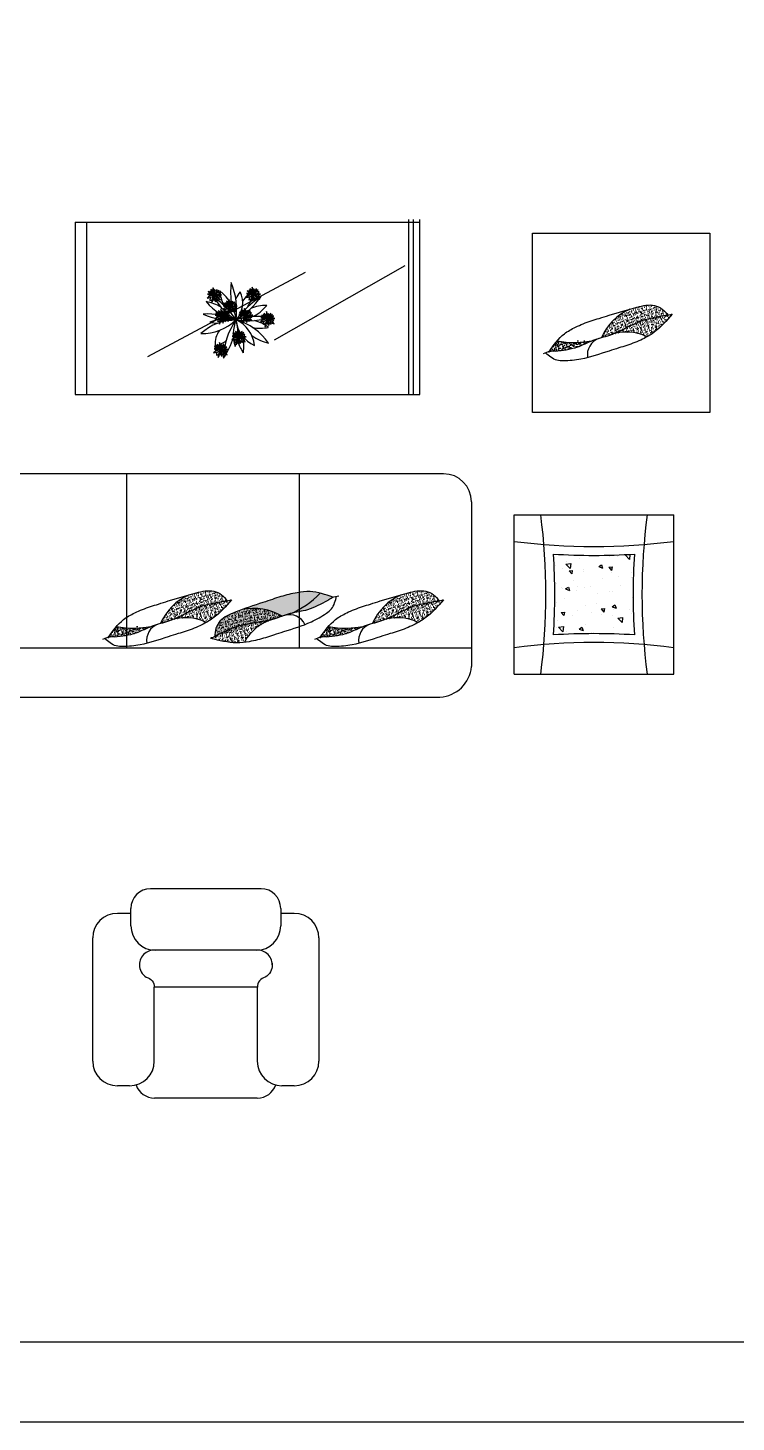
# Model space of a CAD drawing. Header units: inches. Extents: x 10.2 to 52.7, y 13.8 to 38.6.
# Drawn here: x 23.49 to 26.37, y 13.81 to 19.47 of the extents above; entities that cross this region are included whole.
import ezdxf

# ---------------------------------------------------------------- set-up
doc = ezdxf.new("R2010")
doc.units = ezdxf.units.IN
doc.header["$MEASUREMENT"] = 0
for name, color, linetype in [('02', 2, 'Continuous'), ('1', 1, 'Continuous'), ('4', 4, 'Continuous'), ('8', 8, 'Continuous'), ('kadrbm', 4, 'Continuous')]:
    doc.layers.add(name, color=color, linetype=linetype)
pattern_1 = [(69.56158, (18.572162, 17.585161), (0.020197662, 0.00524664), [0.00217374, -0.023911156]), (14.5616, (18.572162, 17.585161), (-0.011088734, 0.019196164), [0.001738993, -0.019128925]), (120.01258, (18.573846, 17.585599), (0.00910903, 0.024442735), [0.001847395, -0.020321345]), (65.7458, (18.570222, 17.590623), (0.03075297, 0.00583623), [0.00326061, -0.03586673]), (116.1972, (18.572784, 17.59111), (0.016073, 0.03567359), [0.00277109, -0.03048202]), (10.7456, (18.57022, 17.590623), (0.01607305, 0.03567356), [0.00260849, -0.02869339]), (40.56158, (18.573438, 17.590228), (0.020208895, -0.005203207), [0.00217374, -0.023911156]), (345.5616, (18.573438, 17.590228), (-0.00039194, 0.02216527), [0.001738993, -0.019128925]), (91.01298, (18.575122, 17.589795), (0.019816894, 0.01696209), [0.001847395, -0.020321345]), (57.06158, (18.5721624, 17.585161), (-0.002898364, 0.0092094555), [0, -0.018897059, 0, -0.019418757, 0, -0.019201383]), (27.06158, (18.572162, 17.585161), (0.003357093, 0.013324398), [0, -0.01107159, 0, -0.01846231, 0, -0.007318263]), (347.06158, (18.566072, 17.582997), (0.014797724, 0.004564324), [0, -0.007245805, 0, -0.022606911, 0, -0.029997632]), (337.06158, (18.563341, 17.582027), (0.01495559, 0.008393212), [0, -0.009419546, 0, -0.015013308, 0, -0.021302666])]
pattern_2 = [(69.56158, (16.782785, 16.424696), (0.020197662, 0.00524664), [0.00217374, -0.023911156]), (14.5616, (16.782785, 16.424696), (-0.011088734, 0.019196164), [0.001738993, -0.019128925]), (120.01258, (16.784468, 16.425133), (0.00910903, 0.024442735), [0.001847395, -0.020321345]), (65.7458, (16.780844, 16.430158), (0.03075297, 0.00583623), [0.00326061, -0.03586673]), (116.1972, (16.783407, 16.430644), (0.016073, 0.03567359), [0.00277109, -0.03048202]), (10.7456, (16.780844, 16.430158), (0.01607305, 0.03567356), [0.00260849, -0.02869339]), (40.56158, (16.78406, 16.429763), (0.020208895, -0.005203207), [0.00217374, -0.023911156]), (345.5616, (16.78406, 16.429763), (-0.00039194, 0.02216527), [0.001738993, -0.019128925]), (91.01298, (16.785745, 16.42933), (0.019816894, 0.01696209), [0.001847395, -0.020321345]), (57.06158, (16.782785, 16.424696), (-0.002898364, 0.0092094555), [0, -0.018897059, 0, -0.019418757, 0, -0.019201383]), (27.06158, (16.782785, 16.424696), (0.003357093, 0.013324398), [0, -0.01107159, 0, -0.01846231, 0, -0.007318263]), (347.06158, (16.776695, 16.422532), (0.014797724, 0.004564324), [0, -0.007245805, 0, -0.022606911, 0, -0.029997632]), (337.06158, (16.773964, 16.421562), (0.01495559, 0.008393212), [0, -0.009419546, 0, -0.015013308, 0, -0.021302666])]
pattern_3 = [(69.56158, (17.643402, 16.424696), (0.020197662, 0.00524664), [0.00217374, -0.023911156]), (14.5616, (17.643402, 16.424696), (-0.011088734, 0.019196164), [0.001738993, -0.019128925]), (120.01258, (17.645085, 16.425133), (0.00910903, 0.024442735), [0.001847395, -0.020321345]), (65.7458, (17.64146, 16.430158), (0.03075297, 0.00583623), [0.00326061, -0.03586673]), (116.1972, (17.644024, 16.430644), (0.016073, 0.03567359), [0.00277109, -0.03048202]), (10.7456, (17.64146, 16.430158), (0.01607305, 0.03567356), [0.00260849, -0.02869339]), (40.56158, (17.644677, 16.429763), (0.020208895, -0.005203207), [0.00217374, -0.023911156]), (345.5616, (17.644677, 16.429763), (-0.00039194, 0.02216527), [0.001738993, -0.019128925]), (91.01298, (17.646362, 16.42933), (0.019816894, 0.01696209), [0.001847395, -0.020321345]), (57.06158, (17.643402, 16.424696), (-0.002898364, 0.0092094555), [0, -0.018897059, 0, -0.019418757, 0, -0.019201383]), (27.06158, (17.643402, 16.424696), (0.003357093, 0.013324398), [0, -0.01107159, 0, -0.01846231, 0, -0.007318263]), (347.06158, (17.637312, 16.422532), (0.014797724, 0.004564324), [0, -0.007245805, 0, -0.022606911, 0, -0.029997632]), (337.06158, (17.634581, 16.421562), (0.01495559, 0.008393212), [0, -0.009419546, 0, -0.015013308, 0, -0.021302666])]
pattern_4 = [(145.93576, (30.790356, 20.779146), (-0.019490315, -0.00745657), [0.00217374, -0.023911156]), (200.93576, (30.790356, 20.779146), (-0.002118736, 0.022067254), [0.001738993, -0.019128925]), (95.48476, (30.788731, 20.778525), (-0.021609096, 0.01461057), [0.001847395, -0.020321345]), (149.75156, (30.788764, 20.78472), (-0.02842619, -0.01310566), [0.00326061, -0.03586673]), (99.30016, (30.786395, 20.783628), (-0.03380012, 0.01971035), [0.00277109, -0.03048202]), (204.75176, (30.788764, 20.78472), (-0.03380015, 0.01971029), [0.00260849, -0.02869339]), (174.93576, (30.786375, 20.782531), (-0.013431597, -0.015970754), [0.00217374, -0.023911156]), (229.93576, (30.786375, 20.78253), (-0.012551506, 0.01827327), [0.001738993, -0.019128925]), (124.48436, (30.785256, 20.7812), (-0.02598307, 0.002302576), [0.001847395, -0.020321345]), (158.43576, (30.7903556, 20.779146), (-0.002987929, 0.009180788), [0, -0.018897059, 0, -0.019418757, 0, -0.019201383]), (188.43576, (30.790356, 20.779146), (-0.010470167, 0.00889861), [0, -0.01107159, 0, -0.01846231, 0, -0.007318263]), (228.43576, (30.7965704, 20.780921), (-0.0146978, -0.004876514), [0, -0.007245805, 0, -0.022606911, 0, -0.029997632]), (238.43576, (30.799357, 20.781717), (-0.017049627, -0.001850922), [0, -0.009419546, 0, -0.015013308, 0, -0.021302666])]

# ---------------------------------------------------------------- blocks, each defined once
blk = doc.blocks.new('kadrbm')
at = {"layer": 'kadrbm', "color": 4}
blk.add_lwpolyline([(0, 0), (0, 24.7972), (21, 24.7972), (21, 0), (0, 0)], close=True, dxfattribs=at)
blk.add_lwpolyline([(20.6631, 0.3257), (20.6631, 24.4603), (0.3369, 24.4603), (0.3369, 0.3257), (20.6631, 0.3257)], dxfattribs=at)

msp = doc.modelspace()

# ---------------------------------------------------------------- hatches: boundary and pattern name
at = {"layer": '8'}
h = msp.add_hatch(dxfattribs=at)
h.set_pattern_fill('AR-CONC', color=256, scale=0.0001, style=0)
h.set_pattern_definition(pattern_1)
edge = h.paths.add_edge_path()
edge.add_arc((25.923, 18.0432), 0.1913, 64.0738, 109.0568)
edge.add_spline(control_points=[(25.8605, 18.2241), (25.9048, 18.2404), (25.9702, 18.2832), (26.0457, 18.2965), (26.0743, 18.3015)], knot_values=[208.710684, 208.710684, 208.710684, 208.710684, 333.063214, 408.837667, 408.837667, 408.837667, 408.837667], degree=3, periodic=0)
edge.add_spline(control_points=[(26.0743, 18.3015), (26.0842, 18.3022), (26.0961, 18.3029), (26.1072, 18.3071), (26.109, 18.3077)], knot_values=[0, 0, 0, 0, 25.970445, 30.987336, 30.987336, 30.987336, 30.987336], degree=3, periodic=0)
edge.add_spline(control_points=[(26.109, 18.3077), (26.0856, 18.2805), (26.0551, 18.2451), (26.0159, 18.2205), (26.0067, 18.2153)], knot_values=[0, 0, 0, 0, 93.455161, 121.38512, 121.38512, 121.38512, 121.38512], degree=3, periodic=0)
edge = h.paths.add_edge_path()
edge.add_spline(control_points=[(25.9366, 18.3276), (25.9465, 18.3303), (25.9795, 18.3391), (26.0256, 18.3504), (26.0697, 18.3298), (26.0845, 18.3121), (26.0919, 18.3032)], knot_values=[334.403188, 334.403188, 334.403188, 334.403188, 361.109177, 423.171493, 453.11983, 483.345283, 483.345283, 483.345283, 483.345283], degree=3, periodic=0)
edge.add_spline(control_points=[(26.0919, 18.3032), (26.0861, 18.3023), (26.0802, 18.3019), (26.0743, 18.3015)], knot_values=[0, 0, 0, 0, 15.421984, 15.421984, 15.421984, 15.421984], degree=3, periodic=0)
edge.add_spline(control_points=[(26.0743, 18.3015), (26.0457, 18.2965), (25.9702, 18.2832), (25.9048, 18.2404), (25.8605, 18.2241)], knot_values=[208.710684, 208.710684, 208.710684, 208.710684, 284.485137, 408.837667, 408.837667, 408.837667, 408.837667], degree=3, periodic=0)
edge.add_arc((25.923, 18.0432), 0.1913, 109.0568, 110.5264)
edge.add_spline(control_points=[(25.8559, 18.2224), (25.8556, 18.2223), (25.8441, 18.2183), (25.8324, 18.2151), (25.8211, 18.2118)], knot_values=[172.493217, 172.493217, 172.493217, 172.493217, 173.426578, 204.404018, 204.404018, 204.404018, 204.404018], degree=3, periodic=0)
edge.add_arc((26.0275, 18.1213), 0.2254, 113.7885, 156.3295, ccw=False)
h = msp.add_hatch(dxfattribs=at)
h.set_pattern_fill('AR-CONC', color=256, scale=0.0001, style=0)
h.set_pattern_definition(pattern_1)
edge = h.paths.add_edge_path()
edge.add_spline(control_points=[(25.6331, 18.1569), (25.6633, 18.1602), (25.7157, 18.1659), (25.762, 18.191), (25.7824, 18.1992)], knot_values=[0, 0, 0, 0, 79.120542, 136.840945, 136.840945, 136.840945, 136.840945], degree=3, periodic=0)
edge.add_ellipse((25.7101, 18.567), major_axis=(-0.2651, -0.2651), ratio=1, start_angle=394.3974, end_angle=416.1213, ccw=False)
edge.add_spline(control_points=[(25.6411, 18.1985), (25.6295, 18.1847), (25.619, 18.1697), (25.6085, 18.1546)], knot_values=[0, 0, 0, 0, 47.418523, 47.418523, 47.418523, 47.418523], degree=3, periodic=0)
edge.add_spline(control_points=[(25.6085, 18.1546), (25.6094, 18.1548), (25.6174, 18.1566), (25.6257, 18.1567), (25.6331, 18.1569)], knot_values=[0, 0, 0, 0, 2.605477, 21.71431, 21.71431, 21.71431, 21.71431], degree=3, periodic=0)
h = msp.add_hatch(dxfattribs=at)
h.set_pattern_fill('AR-CONC', color=256, scale=0.0001, style=0)
h.set_pattern_definition(pattern_2)
edge = h.paths.add_edge_path()
edge.add_arc((24.1336, 16.8828), 0.1913, 64.0738, 109.0568)
edge.add_spline(control_points=[(24.0712, 17.0636), (24.1155, 17.08), (24.1809, 17.1227), (24.2563, 17.136), (24.2849, 17.1411)], knot_values=[208.710684, 208.710684, 208.710684, 208.710684, 333.063214, 408.837667, 408.837667, 408.837667, 408.837667], degree=3, periodic=0)
edge.add_spline(control_points=[(24.2849, 17.1411), (24.2949, 17.1417), (24.3068, 17.1425), (24.3178, 17.1466), (24.3196, 17.1473)], knot_values=[0, 0, 0, 0, 25.970445, 30.987336, 30.987336, 30.987336, 30.987336], degree=3, periodic=0)
edge.add_spline(control_points=[(24.3196, 17.1473), (24.2962, 17.12), (24.2658, 17.0846), (24.2266, 17.0601), (24.2173, 17.0548)], knot_values=[0, 0, 0, 0, 93.455161, 121.38512, 121.38512, 121.38512, 121.38512], degree=3, periodic=0)
edge = h.paths.add_edge_path()
edge.add_spline(control_points=[(24.1472, 17.1671), (24.1571, 17.1698), (24.1901, 17.1787), (24.2363, 17.1899), (24.2804, 17.1693), (24.2951, 17.1516), (24.3025, 17.1427)], knot_values=[334.403188, 334.403188, 334.403188, 334.403188, 361.109177, 423.171493, 453.11983, 483.345283, 483.345283, 483.345283, 483.345283], degree=3, periodic=0)
edge.add_spline(control_points=[(24.3025, 17.1427), (24.2967, 17.1418), (24.2908, 17.1414), (24.2849, 17.1411)], knot_values=[0, 0, 0, 0, 15.421984, 15.421984, 15.421984, 15.421984], degree=3, periodic=0)
edge.add_spline(control_points=[(24.2849, 17.1411), (24.2563, 17.136), (24.1809, 17.1227), (24.1155, 17.08), (24.0712, 17.0636)], knot_values=[208.710684, 208.710684, 208.710684, 208.710684, 284.485137, 408.837667, 408.837667, 408.837667, 408.837667], degree=3, periodic=0)
edge.add_arc((24.1336, 16.8828), 0.1913, 109.0568, 110.5264)
edge.add_spline(control_points=[(24.0665, 17.0619), (24.0662, 17.0618), (24.0548, 17.0578), (24.043, 17.0546), (24.0317, 17.0514)], knot_values=[172.493217, 172.493217, 172.493217, 172.493217, 173.426578, 204.404018, 204.404018, 204.404018, 204.404018], degree=3, periodic=0)
edge.add_arc((24.2382, 16.9608), 0.2254, 113.7885, 156.3295, ccw=False)
h = msp.add_hatch(dxfattribs=at)
h.set_pattern_fill('AR-CONC', color=256, scale=0.000114107, angle=164.0642, style=0)
h.set_pattern_definition(pattern_4)
edge = h.paths.add_edge_path()
edge.add_spline(control_points=[(24.7098, 17.1446), (24.7158, 17.1487), (24.7227, 17.1534), (24.7303, 17.1566), (24.7312, 17.157)], knot_values=[0, 0, 0, 0, 21.804547, 24.777582, 24.777582, 24.777582, 24.777582], degree=3, periodic=0)
edge.add_spline(control_points=[(24.7312, 17.157), (24.7005, 17.1679), (24.653, 17.1849), (24.5801, 17.1758), (24.5297, 17.1637), (24.4842, 17.1478), (24.422, 17.1283), (24.3507, 17.1033), (24.2778, 17.0742), (24.2539, 17.0318), (24.2522, 17.0088), (24.2513, 16.9973)], knot_values=[0, 0, 0, 0, 95.857337, 148.350464, 217.115682, 251.498288, 293.032631, 412.051435, 482.868982, 517.04218, 551.531587, 551.531587, 551.531587, 551.531587], degree=3, periodic=0)
edge.add_arc((24.4089, 17.4338), 0.3749, 294.376, 314.4253, ccw=False)
edge.add_spline(control_points=[(24.5637, 17.0923), (24.585, 17.0975), (24.6373, 17.104), (24.6832, 17.1297), (24.7098, 17.1446)], knot_values=[0, 0, 0, 0, 65.863114, 156.145319, 156.145319, 156.145319, 156.145319], degree=3, periodic=0)
h = msp.add_hatch(dxfattribs=at)
h.set_pattern_fill('AR-CONC', color=256, scale=0.0001, style=0)
h.set_pattern_definition(pattern_3)
edge = h.paths.add_edge_path()
edge.add_arc((24.9942, 16.8828), 0.1913, 64.0738, 109.0568)
edge.add_spline(control_points=[(24.9318, 17.0636), (24.9761, 17.08), (25.0415, 17.1227), (25.1169, 17.136), (25.1455, 17.1411)], knot_values=[208.710684, 208.710684, 208.710684, 208.710684, 333.063214, 408.837667, 408.837667, 408.837667, 408.837667], degree=3, periodic=0)
edge.add_spline(control_points=[(25.1455, 17.1411), (25.1555, 17.1417), (25.1674, 17.1425), (25.1784, 17.1466), (25.1802, 17.1473)], knot_values=[0, 0, 0, 0, 25.970445, 30.987336, 30.987336, 30.987336, 30.987336], degree=3, periodic=0)
edge.add_spline(control_points=[(25.1802, 17.1473), (25.1568, 17.12), (25.1264, 17.0846), (25.0872, 17.0601), (25.0779, 17.0548)], knot_values=[0, 0, 0, 0, 93.455161, 121.38512, 121.38512, 121.38512, 121.38512], degree=3, periodic=0)
edge = h.paths.add_edge_path()
edge.add_spline(control_points=[(25.0079, 17.1671), (25.0177, 17.1698), (25.0507, 17.1787), (25.0969, 17.1899), (25.141, 17.1693), (25.1557, 17.1516), (25.1632, 17.1427)], knot_values=[334.403188, 334.403188, 334.403188, 334.403188, 361.109177, 423.171493, 453.11983, 483.345283, 483.345283, 483.345283, 483.345283], degree=3, periodic=0)
edge.add_spline(control_points=[(25.1632, 17.1427), (25.1574, 17.1418), (25.1514, 17.1414), (25.1455, 17.1411)], knot_values=[0, 0, 0, 0, 15.421984, 15.421984, 15.421984, 15.421984], degree=3, periodic=0)
edge.add_spline(control_points=[(25.1455, 17.1411), (25.1169, 17.136), (25.0415, 17.1227), (24.9761, 17.08), (24.9318, 17.0636)], knot_values=[208.710684, 208.710684, 208.710684, 208.710684, 284.485137, 408.837667, 408.837667, 408.837667, 408.837667], degree=3, periodic=0)
edge.add_arc((24.9942, 16.8828), 0.1913, 109.0568, 110.5264)
edge.add_spline(control_points=[(24.9272, 17.0619), (24.9268, 17.0618), (24.9154, 17.0578), (24.9037, 17.0546), (24.8923, 17.0514)], knot_values=[172.493217, 172.493217, 172.493217, 172.493217, 173.426578, 204.404018, 204.404018, 204.404018, 204.404018], degree=3, periodic=0)
edge.add_arc((25.0988, 16.9608), 0.2254, 113.7885, 156.3295, ccw=False)
h = msp.add_hatch(dxfattribs=at)
h.set_pattern_fill('AR-CONC', color=256, scale=0.000114107, angle=164.0642, style=0)
h.set_pattern_definition(pattern_4)
edge = h.paths.add_edge_path()
edge.add_spline(control_points=[(24.2666, 17.0062), (24.2928, 17.0187), (24.3619, 17.0517), (24.44, 17.0548), (24.4856, 17.0672)], knot_values=[238.153839, 238.153839, 238.153839, 238.153839, 324.617918, 466.51306, 466.51306, 466.51306, 466.51306], degree=3, periodic=0)
edge.add_arc((24.5397, 16.8837), 0.1913, 106.4405, 151.4235)
edge.add_spline(control_points=[(24.3717, 16.9752), (24.3611, 16.9741), (24.3149, 16.9713), (24.2696, 16.9825), (24.2347, 16.9911)], knot_values=[0, 0, 0, 0, 31.870084, 138.509116, 138.509116, 138.509116, 138.509116], degree=3, periodic=0)
edge.add_spline(control_points=[(24.2347, 16.9911), (24.2366, 16.9915), (24.248, 16.9946), (24.2581, 17.0009), (24.2666, 17.0062)], knot_values=[0, 0, 0, 0, 5.724633, 35.35877, 35.35877, 35.35877, 35.35877], degree=3, periodic=0)
edge = h.paths.add_edge_path()
edge.add_spline(control_points=[(24.4856, 17.0672), (24.44, 17.0548), (24.3619, 17.0517), (24.2928, 17.0187), (24.2666, 17.0062)], knot_values=[238.153839, 238.153839, 238.153839, 238.153839, 380.048982, 466.51306, 466.51306, 466.51306, 466.51306], degree=3, periodic=0)
edge.add_spline(control_points=[(24.2666, 17.0062), (24.2616, 17.003), (24.2565, 16.9999), (24.2513, 16.9973)], knot_values=[0, 0, 0, 0, 17.597589, 17.597589, 17.597589, 17.597589], degree=3, periodic=0)
edge.add_spline(control_points=[(24.2513, 16.9973), (24.2522, 17.0088), (24.2539, 17.0318), (24.2778, 17.0742), (24.3219, 17.0918), (24.354, 17.1038), (24.3635, 17.1073)], knot_values=[381.577989, 381.577989, 381.577989, 381.577989, 416.067395, 450.240593, 521.058141, 551.531587, 551.531587, 551.531587, 551.531587], degree=3, periodic=0)
edge.add_arc((24.4093, 16.8866), 0.2254, 59.1678, 101.7088, ccw=False)
edge.add_spline(control_points=[(24.5248, 17.0801), (24.5137, 17.0762), (24.5023, 17.072), (24.4907, 17.0686), (24.4903, 17.0685)], knot_values=[196.827115, 196.827115, 196.827115, 196.827115, 232.174593, 233.239625, 233.239625, 233.239625, 233.239625], degree=3, periodic=0)
edge.add_arc((24.5397, 16.8837), 0.1913, 104.971, 106.4405)
h = msp.add_hatch(dxfattribs=at)
h.set_pattern_fill('AR-CONC', color=256, scale=0.0001, style=0)
h.set_pattern_definition(pattern_2)
edge = h.paths.add_edge_path()
edge.add_spline(control_points=[(23.8437, 16.9964), (23.874, 16.9997), (23.9263, 17.0054), (23.9726, 17.0305), (23.993, 17.0387)], knot_values=[0, 0, 0, 0, 79.120542, 136.840945, 136.840945, 136.840945, 136.840945], degree=3, periodic=0)
edge.add_ellipse((23.9207, 17.4065), major_axis=(0.2651, -0.2651), ratio=1, start_angle=304.3974, end_angle=326.1213, ccw=False)
edge.add_spline(control_points=[(23.8518, 17.0381), (23.8401, 17.0243), (23.8296, 17.0092), (23.8191, 16.9941)], knot_values=[0, 0, 0, 0, 47.418523, 47.418523, 47.418523, 47.418523], degree=3, periodic=0)
edge.add_spline(control_points=[(23.8191, 16.9941), (23.82, 16.9943), (23.828, 16.9961), (23.8364, 16.9963), (23.8437, 16.9964)], knot_values=[0, 0, 0, 0, 2.605477, 21.71431, 21.71431, 21.71431, 21.71431], degree=3, periodic=0)
h = msp.add_hatch(dxfattribs=at)
h.set_pattern_fill('AR-CONC', color=256, scale=0.0001, style=0)
h.set_pattern_definition(pattern_3)
edge = h.paths.add_edge_path()
edge.add_spline(control_points=[(24.6797, 16.9941), (24.6902, 17.0092), (24.7007, 17.0243), (24.7124, 17.0381)], knot_values=[0, 0, 0, 0, 47.418523, 47.418523, 47.418523, 47.418523], degree=3, periodic=0)
edge.add_arc((24.7813, 17.4065), 0.3749, 259.3974, 281.1213)
edge.add_spline(control_points=[(24.8537, 17.0387), (24.8333, 17.0305), (24.7869, 17.0054), (24.7346, 16.9997), (24.7043, 16.9964)], knot_values=[0, 0, 0, 0, 57.720403, 136.840945, 136.840945, 136.840945, 136.840945], degree=3, periodic=0)
edge.add_spline(control_points=[(24.7043, 16.9964), (24.697, 16.9963), (24.6886, 16.9961), (24.6807, 16.9943), (24.6797, 16.9941)], knot_values=[0, 0, 0, 0, 19.108833, 21.71431, 21.71431, 21.71431, 21.71431], degree=3, periodic=0)

# ---------------------------------------------------------------- linework, layer by layer
at = {"layer": '02'}
for p, q in [((25.0389, 17.9805), (25.0389, 18.6919)), ((25.0564, 18.6919), (25.0564, 17.9805)), ((25.0846, 17.9805), (25.0846, 18.6919)), ((23.6846, 18.6805), (25.0846, 18.6805)), ((23.6846, 18.6805), (23.6846, 17.9805)), ((23.7302, 18.6805), (23.7302, 17.9805)), ((23.9798, 18.135), (24.6191, 18.4782)), ((24.4933, 18.2029), (25.0238, 18.5054)), ((23.6846, 17.9805), (25.0846, 17.9805)), ((25.1796, 17.6587), (22.4937, 17.6587)), ((23.8937, 17.6587), (23.8937, 16.9516)), ((24.5937, 17.6587), (24.5937, 16.9516)), ((25.2937, 17.5446), (25.2937, 16.8754)), ((25.4669, 17.4922), (26.1149, 17.4922)), ((25.4669, 16.8442), (25.4669, 17.4922)), ((26.1149, 16.8442), (26.1149, 17.4922)), ((22.6078, 16.9516), (25.2937, 16.9516)), ((25.4669, 16.8442), (26.1149, 16.8442)), ((22.6078, 16.7516), (25.1655, 16.7516)), ((24.4392, 15.9731), (23.9909, 15.9731)), ((23.9109, 15.8731), (23.8559, 15.8731)), ((23.9109, 15.8231), (23.9109, 15.8931)), ((24.5192, 15.8931), (24.5192, 15.8231)), ((24.5742, 15.8731), (24.5192, 15.8731)), ((23.7559, 15.2731), (23.7559, 15.7731)), ((24.6742, 15.7731), (24.6742, 15.2731)), ((24.4192, 15.7231), (23.9952, 15.7231)), ((23.9459, 15.6702), (23.9459, 15.6602)), ((24.4842, 15.6702), (24.4842, 15.6602)), ((24.4244, 15.5728), (24.0058, 15.5731)), ((24.0059, 15.2731), (24.0059, 15.5731)), ((24.4242, 15.5728), (24.4242, 15.2731)), ((23.9059, 15.1731), (23.8559, 15.1731)), ((24.4242, 15.1231), (24.0074, 15.1231)), ((24.5742, 15.1731), (24.5242, 15.1731))]:
    msp.add_line(p, q, dxfattribs=at)
msp.add_lwpolyline([(25.5418, 18.6367), (26.2618, 18.6367), (26.2618, 17.9082), (25.5418, 17.9082)], close=True, dxfattribs=at)
for points in [[(23.9459, 15.6638, 0.27707), (23.9735, 15.6141, -0.358487), (24.0057, 15.5728)], [(24.4842, 15.6638, -0.27707), (24.4566, 15.6141, 0.358487), (24.4244, 15.5728)]]:
    msp.add_lwpolyline(points, format="xyb", dxfattribs=at)
for centre, radius, start, end in [((26.0275, 18.1213), 0.2254, 113.7885, 156.3417), ((25.7101, 18.567), 0.3749, 259.3974, 282.3112), ((25.8334, 18.1426), 0.0693, 109.2747, 190.1131), ((25.923, 18.0432), 0.1913, 64.0738, 110.5264), ((25.1796, 17.5446), 0.1141, 0, 90), ((23.0875, 17.1682), 2.5084, 352.5786, 7.4214), ((28.4943, 17.1682), 2.5084, 172.5786, 187.4214), ((25.7909, 19.8716), 2.5084, 262.5786, 277.4214), ((23.0875, 17.1682), 2.5444, 356.2977, 3.7023), ((25.7909, 19.8716), 2.5444, 266.2977, 273.7023), ((28.4943, 17.1682), 2.5444, 176.2977, 183.7023), ((24.2382, 16.9608), 0.2254, 113.7885, 156.3417), ((24.4089, 17.4338), 0.3749, 293.1861, 316.0999), ((25.0988, 16.9608), 0.2254, 113.7885, 156.3417), ((24.4093, 16.8866), 0.2254, 59.1557, 101.7089), ((24.044, 16.9822), 0.0693, 109.2747, 190.1131), ((24.1336, 16.8828), 0.1913, 64.0738, 110.5264), ((24.5397, 16.8837), 0.1913, 104.971, 151.4235), ((24.5549, 17.0167), 0.0693, 25.3842, 106.2226), ((24.9047, 16.9822), 0.0693, 109.2747, 190.1131), ((24.9942, 16.8828), 0.1913, 64.0738, 110.5264), ((23.9207, 17.4065), 0.3749, 259.3974, 282.3112), ((24.7813, 17.4065), 0.3749, 259.3974, 282.3112), ((25.7909, 14.4649), 2.5444, 86.2977, 93.7023), ((25.7909, 14.4649), 2.5084, 82.5786, 97.4214), ((25.1579, 16.8878), 0.1364, 273.2099, 354.8074), ((23.9909, 15.8931), 0.08, 90, 180), ((24.4392, 15.8931), 0.08, 0, 90), ((23.8559, 15.7731), 0.1, 90, 180), ((24.5742, 15.7731), 0.1, 0, 90), ((24.0109, 15.8231), 0.1, 180, 270), ((24.4192, 15.8231), 0.1, 270, 0), ((24.006, 15.6636), 0.0605, 80.9129, 179.119), ((24.4241, 15.6636), 0.0605, 0.881, 99.0871), ((23.8559, 15.2731), 0.1, 180, 270), ((23.9059, 15.2731), 0.1, 270, 0), ((24.5242, 15.2731), 0.1, 180, 270), ((24.5742, 15.2731), 0.1, 270, 0), ((24.0074, 15.2031), 0.08, 199.3746, 270), ((24.4242, 15.2031), 0.08, 270, 340.3429)]:
    msp.add_arc(centre, radius, start, end, dxfattribs=at)
for points, knots in [([(26.109, 18.3077), (26.0856, 18.2805), (26.0506, 18.2398), (25.984, 18.202), (25.9356, 18.1829), (25.8894, 18.1693), (25.8275, 18.1496), (25.7541, 18.1239), (25.6823, 18.1165), (25.6302, 18.1186), (25.6084, 18.1371), (25.5938, 18.1496)], [0, 0, 0, 0, 93.455161, 139.458519, 199.722237, 229.854093, 266.25351, 370.557921, 432.620238, 456.185706, 504.599939, 504.599939, 504.599939, 504.599939]), ([(25.6085, 18.1546), (25.6271, 18.1813), (25.6559, 18.2227), (25.7205, 18.2576), (25.7686, 18.277), (25.8149, 18.2905), (25.8768, 18.3107), (25.9493, 18.3318), (26.0256, 18.3504), (26.0697, 18.3298), (26.0845, 18.3121), (26.0919, 18.3032)], [0, 0, 0, 0, 84.006416, 130.009774, 190.273492, 220.405348, 256.804765, 361.109177, 423.171493, 453.11983, 483.345283, 483.345283, 483.345283, 483.345283]), ([(25.6331, 18.1569), (25.6633, 18.1602), (25.7176, 18.1661), (25.7862, 18.2045), (25.8814, 18.2248), (25.9683, 18.2829), (26.0457, 18.2965), (26.0743, 18.3015)], [0, 0, 0, 0, 79.120542, 141.953516, 203.470657, 333.063214, 408.837667, 408.837667, 408.837667, 408.837667]), ([(26.0743, 18.3015), (26.0842, 18.3022), (26.0961, 18.3029), (26.1072, 18.3071), (26.109, 18.3077)], [0, 0, 0, 0, 25.970445, 30.987336, 30.987336, 30.987336, 30.987336]), ([(25.6331, 18.1569), (25.6257, 18.1567), (25.6091, 18.1564), (25.5938, 18.1497), (25.5853, 18.1459)], [0, 0, 0, 0, 19.108833, 43.357944, 43.357944, 43.357944, 43.357944]), ([(23.8191, 16.9941), (23.8377, 17.0208), (23.8665, 17.0622), (23.9311, 17.0971), (23.9792, 17.1165), (24.0255, 17.13), (24.0874, 17.1502), (24.16, 17.1713), (24.2363, 17.1899), (24.2804, 17.1693), (24.2951, 17.1516), (24.3025, 17.1427)], [0, 0, 0, 0, 84.006416, 130.009774, 190.273492, 220.405348, 256.804765, 361.109177, 423.171493, 453.11983, 483.345283, 483.345283, 483.345283, 483.345283]), ([(24.6797, 16.9941), (24.6983, 17.0208), (24.7271, 17.0622), (24.7917, 17.0971), (24.8398, 17.1165), (24.8861, 17.13), (24.948, 17.1502), (25.0206, 17.1713), (25.0969, 17.1899), (25.141, 17.1693), (25.1557, 17.1516), (25.1632, 17.1427)], [0, 0, 0, 0, 84.006416, 130.009774, 190.273492, 220.405348, 256.804765, 361.109177, 423.171493, 453.11983, 483.345283, 483.345283, 483.345283, 483.345283]), ([(24.3196, 17.1473), (24.2962, 17.12), (24.2612, 17.0794), (24.1946, 17.0416), (24.1463, 17.0225), (24.1, 17.0088), (24.0381, 16.9891), (23.9647, 16.9634), (23.8929, 16.956), (23.8408, 16.9581), (23.8191, 16.9767), (23.8044, 16.9891)], [0, 0, 0, 0, 93.455161, 139.458519, 199.722237, 229.854093, 266.25351, 370.557921, 432.620238, 456.185706, 504.599939, 504.599939, 504.599939, 504.599939]), ([(23.8437, 16.9964), (23.874, 16.9997), (23.9283, 17.0056), (23.9968, 17.044), (24.092, 17.0643), (24.1789, 17.1224), (24.2563, 17.136), (24.2849, 17.1411)], [0, 0, 0, 0, 79.120542, 141.953516, 203.470657, 333.063214, 408.837667, 408.837667, 408.837667, 408.837667]), ([(24.2849, 17.1411), (24.2949, 17.1417), (24.3068, 17.1425), (24.3178, 17.1466), (24.3196, 17.1473)], [0, 0, 0, 0, 25.970445, 30.987336, 30.987336, 30.987336, 30.987336]), ([(25.1802, 17.1473), (25.1568, 17.12), (25.1219, 17.0794), (25.0552, 17.0416), (25.0069, 17.0225), (24.9606, 17.0088), (24.8988, 16.9891), (24.8253, 16.9634), (24.7536, 16.956), (24.7014, 16.9581), (24.6797, 16.9767), (24.665, 16.9891)], [0, 0, 0, 0, 93.455161, 139.458519, 199.722237, 229.854093, 266.25351, 370.557921, 432.620238, 456.185706, 504.599939, 504.599939, 504.599939, 504.599939]), ([(24.7043, 16.9964), (24.7346, 16.9997), (24.7889, 17.0056), (24.8575, 17.044), (24.9526, 17.0643), (25.0395, 17.1224), (25.1169, 17.136), (25.1455, 17.1411)], [0, 0, 0, 0, 79.120542, 141.953516, 203.470657, 333.063214, 408.837667, 408.837667, 408.837667, 408.837667]), ([(25.1455, 17.1411), (25.1555, 17.1417), (25.1674, 17.1425), (25.1784, 17.1466), (25.1802, 17.1473)], [0, 0, 0, 0, 25.970445, 30.987336, 30.987336, 30.987336, 30.987336]), ([(23.8437, 16.9964), (23.8364, 16.9963), (23.8197, 16.9959), (23.8044, 16.9892), (23.7959, 16.9855)], [0, 0, 0, 0, 19.108833, 43.357944, 43.357944, 43.357944, 43.357944]), ([(24.7043, 16.9964), (24.697, 16.9963), (24.6803, 16.9959), (24.6651, 16.9892), (24.6565, 16.9855)], [0, 0, 0, 0, 19.108833, 43.357944, 43.357944, 43.357944, 43.357944])]:
    msp.add_open_spline(points, degree=3, knots=knots, dxfattribs=at)
for points in [[(24.2347, 16.9911), (24.3399, 16.9735), (24.3922, 16.9781), (24.4591, 16.9942), (24.4917, 17.005), (24.5312, 17.0178), (24.6435, 17.0572), (24.7049, 17.0926), (24.7251, 17.1103), (24.746, 17.1615)], [(24.7312, 17.157), (24.6382, 17.1802), (24.5859, 17.1757), (24.519, 17.1596), (24.4864, 17.1487), (24.4469, 17.136), (24.3346, 17.0965), (24.2732, 17.0611), (24.2564, 17.0314), (24.2513, 16.9973)], [(24.7098, 17.1446), (24.7285, 17.1558), (24.7551, 17.1634)], [(24.7098, 17.1446), (24.628, 17.1064), (24.558, 17.0908), (24.4913, 17.0688), (24.3464, 17.0394), (24.2666, 17.0062)], [(24.2666, 17.0062), (24.2402, 16.9926), (24.2347, 16.9911)]]:
    msp.add_spline(points, degree=3, dxfattribs=at)
at = {"layer": '1'}
for p, q in [((25.9171, 17.3289), (25.9315, 17.3311)), ((25.9371, 17.3314), (25.9347, 17.3106)), ((25.6345, 17.2876), (25.6345, 17.2876)), ((25.6613, 17.2733), (25.6613, 17.2733)), ((25.677, 17.2916), (25.697, 17.2947)), ((25.677, 17.2916), (25.6945, 17.2734)), ((25.6794, 17.3031), (25.6794, 17.3031)), ((25.697, 17.2948), (25.6945, 17.2734)), ((25.7337, 17.3161), (25.7337, 17.3161)), ((25.8102, 17.2816), (25.8214, 17.2891)), ((25.8102, 17.2816), (25.8259, 17.2755)), ((25.8106, 17.2806), (25.8106, 17.2806)), ((25.8214, 17.2891), (25.8259, 17.2755)), ((25.8509, 17.2791), (25.8644, 17.2803)), ((25.8509, 17.2791), (25.8618, 17.2662)), ((25.8538, 17.3212), (25.8538, 17.3212)), ((25.8644, 17.2803), (25.8618, 17.2662)), ((25.8857, 17.3247), (25.8857, 17.3247)), ((25.9171, 17.3289), (25.9346, 17.3106)), ((25.6896, 17.265), (25.703, 17.2662)), ((25.6896, 17.265), (25.7004, 17.2521)), ((25.703, 17.2662), (25.7004, 17.2521)), ((25.7058, 17.2269), (25.7058, 17.2269)), ((25.7465, 17.2621), (25.7465, 17.2621)), ((25.7501, 17.2717), (25.7501, 17.2717)), ((25.8259, 17.232), (25.8259, 17.232)), ((25.8637, 17.2573), (25.8637, 17.2573)), ((25.8886, 17.2434), (25.8886, 17.2434)), ((25.9418, 17.2581), (25.9418, 17.2581)), ((25.9449, 17.2359), (25.9449, 17.2359)), ((25.6373, 17.2127), (25.6373, 17.2127)), ((25.6583, 17.1967), (25.6583, 17.1967)), ((25.6641, 17.192), (25.6641, 17.192)), ((25.6759, 17.191), (25.6871, 17.1985)), ((25.6759, 17.191), (25.6916, 17.1849)), ((25.6871, 17.1985), (25.6916, 17.185)), ((25.7205, 17.1845), (25.7205, 17.1845)), ((25.7247, 17.2019), (25.7247, 17.2019)), ((25.7528, 17.1968), (25.7528, 17.1968)), ((25.7784, 17.2017), (25.7784, 17.2017)), ((25.8057, 17.1733), (25.8057, 17.1733)), ((25.8559, 17.1793), (25.8559, 17.1793)), ((25.8665, 17.1824), (25.8665, 17.1824)), ((25.8986, 17.2068), (25.8986, 17.2068)), ((25.64, 17.1378), (25.64, 17.1378)), ((25.6708, 17.1525), (25.6708, 17.1525)), ((25.7233, 17.1032), (25.7233, 17.1032)), ((25.7555, 17.1219), (25.7555, 17.1219)), ((25.802, 17.1299), (25.802, 17.1299)), ((25.8197, 17.1099), (25.8332, 17.111)), ((25.8197, 17.1099), (25.8306, 17.0969)), ((25.8332, 17.111), (25.8306, 17.0969)), ((25.8649, 17.1184), (25.8761, 17.126)), ((25.8649, 17.1184), (25.8807, 17.1124)), ((25.8692, 17.1075), (25.8692, 17.1075)), ((25.8761, 17.126), (25.8807, 17.1124)), ((25.9332, 17.1074), (25.9332, 17.1074)), ((25.9478, 17.1546), (25.9478, 17.1546)), ((25.6428, 17.0629), (25.6428, 17.0629)), ((25.6583, 17.0957), (25.6718, 17.0969)), ((25.6583, 17.0957), (25.6692, 17.0828)), ((25.6718, 17.0969), (25.6692, 17.0828)), ((25.7022, 17.0817), (25.7022, 17.0817)), ((25.7583, 17.047), (25.7583, 17.047)), ((25.7797, 17.0958), (25.7797, 17.0958)), ((25.8223, 17.0868), (25.8223, 17.0868)), ((25.8649, 17.0846), (25.8649, 17.0846)), ((25.8873, 17.0725), (25.9073, 17.0756)), ((25.8873, 17.0725), (25.9048, 17.0542)), ((25.9073, 17.0756), (25.9048, 17.0542)), ((25.9424, 17.0918), (25.9424, 17.0918)), ((25.6404, 17.0332), (25.6404, 17.0332)), ((25.6472, 17.0352), (25.6672, 17.0383)), ((25.6472, 17.0352), (25.6647, 17.017)), ((25.6672, 17.0383), (25.6647, 17.017)), ((25.68, 17.0182), (25.68, 17.0182)), ((25.7306, 17.0278), (25.7418, 17.0354)), ((25.7306, 17.0278), (25.7464, 17.0218)), ((25.7418, 17.0354), (25.7464, 17.0218)), ((25.7825, 17.0145), (25.7825, 17.0145)), ((25.8719, 17.0326), (25.8719, 17.0326))]:
    msp.add_line(p, q, dxfattribs=at)
at = {"layer": '4'}
for centre, radius, start, end in [((24.2162, 18.3813), 0.0323, 4.4763, 53.7634), ((24.2675, 18.4098), 0.0323, 184.4763, 205.3557), ((24.3036, 18.4061), 0.0595, 172.3009, 189.7139), ((24.1894, 18.3918), 0.0595, 352.3009, 22.0255), ((24.2677, 18.3926), 0.0212, 138.0547, 156.7161), ((24.2326, 18.398), 0.0212, 318.0547, 24.4672), ((24.2801, 18.3812), 0.0319, 124.9663, 145.8146), ((24.2301, 18.4099), 0.0319, 331.3074, 355.3856), ((24.6134, 18.3951), 0.2976, 172.3009, 189.7139), ((24.0427, 18.3234), 0.2976, 352.3009, 22.0255), ((24.4264, 18.4126), 0.0323, 184.4763, 205.3557), ((24.3751, 18.384), 0.0323, 4.4763, 53.7634), ((24.4625, 18.4088), 0.0595, 172.3009, 189.7139), ((24.3483, 18.3945), 0.0595, 352.3009, 22.0255), ((24.4266, 18.3953), 0.0212, 138.0547, 156.7161), ((24.3915, 18.4007), 0.0212, 318.0547, 24.4672), ((24.3679, 18.4495), 0.0743, 302.0897, 323.7438), ((24.4672, 18.3426), 0.0743, 122.0897, 143.7438), ((24.4391, 18.384), 0.0319, 124.9663, 145.8146), ((24.3891, 18.4126), 0.0319, 331.3074, 355.3856), ((24.3769, 18.482), 0.2023, 217.8084, 258.7946), ((24.1777, 18.1595), 0.2023, 60.6073, 78.7946), ((24.2206, 18.4132), 0.0405, 269.1564, 313.4376), ((24.2478, 18.3433), 0.0405, 89.1564, 133.4376), ((24.226, 18.335), 0.0537, 65.3732, 94.4609), ((24.2442, 18.4373), 0.0537, 245.3732, 274.4609), ((24.2563, 18.4235), 0.0405, 217.8084, 258.7946), ((24.2164, 18.359), 0.0405, 60.6073, 78.7946), ((24.2409, 18.347), 0.0375, 78.4621, 111.5435), ((24.2346, 18.4187), 0.0375, 258.4621, 268.2981), ((24.278, 18.4303), 0.0551, 211.2895, 237.5521), ((24.2013, 18.3552), 0.0551, 31.2895, 57.5521), ((24.2514, 18.3641), 0.02, 145.6133, 182.6537), ((24.2285, 18.3829), 0.02, 278.5521, 306.3024), ((24.2935, 18.3518), 0.0553, 144.6665, 178.9653), ((24.1931, 18.3848), 0.0553, 324.6665, 343.9559), ((24.2785, 18.372), 0.0323, 158.5561, 197.2542), ((24.2175, 18.3742), 0.0323, 338.5561, 17.2542), ((24.2089, 18.4467), 0.0743, 302.0897, 323.7438), ((24.3083, 18.3399), 0.0743, 122.0897, 143.7438), ((24.2689, 18.3131), 0.0736, 82.5374, 106.1531), ((24.2579, 18.4568), 0.0736, 262.5374, 286.1531), ((24.2737, 18.3864), 0.0255, 185.896, 246.1019), ((24.2381, 18.3605), 0.0255, 5.896, 66.1019), ((24.2358, 18.3382), 0.0473, 34.2737, 74.5097), ((24.2846, 18.3779), 0.0367, 195.5442, 214.4617), ((24.1021, 18.1404), 0.2755, 31.2895, 57.5521), ((24.4854, 18.516), 0.2755, 211.2895, 237.5521), ((24.2181, 18.363), 0.0367, 350.7415, 11.1747), ((24.2726, 18.3651), 0.0306, 88.5956, 113.6124), ((24.2875, 18.4104), 0.0473, 236.3124, 254.5097), ((24.2491, 18.4144), 0.0306, 293.4487, 322.2657), ((24.2681, 18.4094), 0.0323, 258.7129, 281.758), ((24.255, 18.3522), 0.0323, 52.4708, 74.9809), ((24.433, 18.4138), 0.1615, 184.4763, 205.3557), ((24.1765, 18.2709), 0.1615, 4.4763, 53.7634), ((24.28, 18.3118), 0.0405, 60.6073, 78.7946), ((24.3198, 18.3763), 0.0405, 217.8084, 258.7946), ((24.3415, 18.3831), 0.0551, 211.2895, 237.5521), ((24.2649, 18.308), 0.0551, 31.2895, 57.5521), ((24.3311, 18.3627), 0.0323, 184.4763, 205.3557), ((24.2798, 18.3341), 0.0323, 4.4763, 53.7634), ((24.3671, 18.3589), 0.0595, 172.3009, 189.7139), ((24.253, 18.3446), 0.0595, 352.3009, 22.0255), ((24.3313, 18.3454), 0.0212, 138.0547, 156.7161), ((24.2962, 18.3508), 0.0212, 318.0547, 24.4672), ((24.2725, 18.3996), 0.0743, 302.0897, 323.7438), ((24.3719, 18.2927), 0.0743, 122.0897, 143.7438), ((24.3437, 18.334), 0.0319, 124.9663, 145.8146), ((24.2937, 18.3627), 0.0319, 331.3074, 355.3856), ((24.434, 18.3274), 0.106, 138.0547, 156.7161), ((24.2587, 18.3544), 0.106, 318.0547, 24.4672), ((24.1402, 18.5982), 0.3714, 302.0897, 323.7438), ((24.6371, 18.0638), 0.3714, 122.0897, 143.7438), ((24.4963, 18.2707), 0.1593, 124.9663, 145.8146), ((24.3795, 18.4159), 0.0405, 269.1564, 313.4376), ((24.4067, 18.3461), 0.0405, 89.1564, 133.4376), ((24.385, 18.3377), 0.0537, 65.3732, 94.4609), ((24.4031, 18.44), 0.0537, 245.3732, 274.4609), ((24.4152, 18.4262), 0.0405, 217.8084, 258.7946), ((24.3753, 18.3617), 0.0405, 60.6073, 78.7946), ((24.2463, 18.414), 0.1593, 331.3074, 355.3856), ((24.3998, 18.3498), 0.0375, 78.4621, 111.5435), ((24.3935, 18.4214), 0.0375, 258.4621, 268.2981), ((24.4369, 18.433), 0.0551, 211.2895, 237.5521), ((24.3602, 18.3579), 0.0551, 31.2895, 57.5521), ((24.4103, 18.3668), 0.02, 145.6133, 182.6537), ((24.3874, 18.3856), 0.02, 278.5521, 306.3024), ((24.4524, 18.3545), 0.0553, 144.6665, 178.9653), ((24.352, 18.3875), 0.0553, 324.6665, 343.9559), ((24.4374, 18.3747), 0.0323, 158.5561, 197.2542), ((24.3764, 18.3769), 0.0323, 338.5561, 17.2542), ((24.4278, 18.3158), 0.0736, 82.5374, 106.1531), ((24.4169, 18.4595), 0.0736, 262.5374, 286.1531), ((24.4326, 18.3891), 0.0255, 185.896, 246.1019), ((24.397, 18.3632), 0.0255, 5.896, 66.1019), ((24.3947, 18.3409), 0.0473, 34.2737, 74.5097), ((24.4435, 18.3806), 0.0367, 195.5442, 214.4617), ((24.377, 18.3657), 0.0367, 350.7415, 11.1747), ((24.4315, 18.3678), 0.0306, 88.5956, 113.6124), ((24.4081, 18.4171), 0.0306, 293.4487, 322.2657), ((24.4464, 18.4132), 0.0473, 236.3124, 254.5097), ((24.427, 18.4121), 0.0323, 258.7129, 281.758), ((24.4139, 18.3549), 0.0323, 52.4708, 74.9809), ((24.2257, 18.0395), 0.2684, 65.3732, 94.4609), ((24.3167, 18.5511), 0.2684, 245.3732, 274.4609), ((24.2524, 18.3272), 0.0405, 269.1564, 313.4376), ((24.2796, 18.2573), 0.0405, 89.1564, 133.4376), ((24.2578, 18.249), 0.0537, 65.3732, 94.4609), ((24.276, 18.3513), 0.0537, 245.3732, 274.4609), ((24.288, 18.3375), 0.0405, 217.8084, 258.7946), ((24.2482, 18.273), 0.0405, 60.6073, 78.7946), ((24.2727, 18.261), 0.0375, 78.4621, 111.5435), ((24.2664, 18.3327), 0.0375, 258.4621, 268.2981), ((24.3097, 18.3443), 0.0551, 211.2895, 237.5521), ((24.2331, 18.2692), 0.0551, 31.2895, 57.5521), ((24.248, 18.2953), 0.0323, 4.4763, 53.7634), ((24.2993, 18.3238), 0.0323, 184.4763, 205.3557), ((24.3253, 18.2658), 0.0553, 144.6665, 178.9653), ((24.3353, 18.3201), 0.0595, 172.3009, 189.7139), ((24.2212, 18.3058), 0.0595, 352.3009, 22.0255), ((24.3103, 18.286), 0.0323, 158.5561, 197.2542), ((24.2493, 18.2882), 0.0323, 338.5561, 17.2542), ((24.2995, 18.3066), 0.0212, 138.0547, 156.7161), ((24.2644, 18.312), 0.0212, 318.0547, 24.4672), ((24.2407, 18.3607), 0.0743, 302.0897, 323.7438), ((24.3401, 18.2539), 0.0743, 122.0897, 143.7438), ((24.3007, 18.2271), 0.0736, 82.5374, 106.1531), ((24.2897, 18.3708), 0.0736, 262.5374, 286.1531), ((24.3055, 18.3004), 0.0255, 185.896, 246.1019), ((24.2699, 18.2745), 0.0255, 5.896, 66.1019), ((24.2675, 18.2522), 0.0473, 34.2737, 74.5097), ((24.2841, 18.366), 0.0405, 269.1564, 313.4376), ((24.3114, 18.2962), 0.0405, 89.1564, 133.4376), ((24.2896, 18.2878), 0.0537, 65.3732, 94.4609), ((24.3078, 18.3901), 0.0537, 245.3732, 274.4609), ((24.3119, 18.2952), 0.0319, 124.9663, 145.8146), ((24.2619, 18.3239), 0.0319, 331.3074, 355.3856), ((24.3045, 18.2999), 0.0375, 78.4621, 111.5435), ((24.2982, 18.3715), 0.0375, 258.4621, 268.2981), ((24.3044, 18.2791), 0.0306, 88.5956, 113.6124), ((24.2809, 18.3284), 0.0306, 293.4487, 322.2657), ((24.3149, 18.3169), 0.02, 145.6133, 182.6537), ((24.292, 18.3357), 0.02, 278.5521, 306.3024), ((24.2868, 18.2662), 0.0323, 52.4708, 74.9809), ((24.3571, 18.3046), 0.0553, 144.6665, 178.9653), ((24.2567, 18.3376), 0.0553, 324.6665, 343.9559), ((24.3421, 18.3248), 0.0323, 158.5561, 197.2542), ((24.2811, 18.327), 0.0323, 338.5561, 17.2542), ((24.3324, 18.2659), 0.0736, 82.5374, 106.1531), ((24.3215, 18.4096), 0.0736, 262.5374, 286.1531), ((24.3373, 18.3392), 0.0255, 185.896, 246.1019), ((24.3016, 18.3133), 0.0255, 5.896, 66.1019), ((24.2993, 18.291), 0.0473, 34.2737, 74.5097), ((24.3482, 18.3307), 0.0367, 195.5442, 214.4617), ((24.2817, 18.3158), 0.0367, 350.7415, 11.1747), ((24.3362, 18.3179), 0.0306, 88.5956, 113.6124), ((24.3511, 18.3633), 0.0473, 236.3124, 254.5097), ((24.3127, 18.3672), 0.0306, 293.4487, 322.2657), ((24.3316, 18.3622), 0.0323, 258.7129, 281.758), ((24.3185, 18.305), 0.0323, 52.4708, 74.9809), ((24.44, 17.9299), 0.3681, 82.5374, 106.1531), ((24.3854, 18.6485), 0.3681, 262.5374, 286.1531), ((24.3477, 18.3297), 0.0405, 269.1564, 313.4376), ((24.3749, 18.2598), 0.0405, 89.1564, 133.4376), ((24.3532, 18.2515), 0.0537, 65.3732, 94.4609), ((24.3714, 18.3538), 0.0537, 245.3732, 274.4609), ((24.3834, 18.34), 0.0405, 217.8084, 258.7946), ((24.3436, 18.2755), 0.0405, 60.6073, 78.7946), ((24.368, 18.2636), 0.0375, 78.4621, 111.5435), ((24.3618, 18.3352), 0.0375, 258.4621, 268.2981), ((24.4051, 18.3468), 0.0551, 211.2895, 237.5521), ((24.3284, 18.2717), 0.0551, 31.2895, 57.5521), ((24.3433, 18.2978), 0.0323, 4.4763, 53.7634), ((24.3946, 18.3264), 0.0323, 184.4763, 205.3557), ((24.4206, 18.2683), 0.0553, 144.6665, 178.9653), ((24.4307, 18.3226), 0.0595, 172.3009, 189.7139), ((24.3166, 18.3083), 0.0595, 352.3009, 22.0255), ((24.4056, 18.2885), 0.0323, 158.5561, 197.2542), ((24.3447, 18.2907), 0.0323, 338.5561, 17.2542), ((24.3948, 18.3091), 0.0212, 138.0547, 156.7161), ((24.3598, 18.3145), 0.0212, 318.0547, 24.4672), ((24.4354, 18.2564), 0.0743, 122.0897, 143.7438), ((24.3361, 18.3632), 0.0743, 302.0897, 323.7438), ((24.396, 18.2296), 0.0736, 82.5374, 106.1531), ((24.3851, 18.3733), 0.0736, 262.5374, 286.1531), ((24.3629, 18.2547), 0.0473, 34.2737, 74.5097), ((24.4009, 18.3029), 0.0255, 185.896, 246.1019), ((24.3652, 18.277), 0.0255, 5.896, 66.1019), ((24.4073, 18.2977), 0.0319, 124.9663, 145.8146), ((24.3573, 18.3264), 0.0319, 331.3074, 355.3856), ((24.3997, 18.2816), 0.0306, 88.5956, 113.6124), ((24.3763, 18.3309), 0.0306, 293.4487, 322.2657), ((24.3952, 18.3259), 0.0323, 258.7129, 281.758), ((24.3821, 18.2687), 0.0323, 52.4708, 74.9809), ((24.4585, 18.1899), 0.153, 88.5956, 113.6124), ((24.3413, 18.4364), 0.153, 293.4487, 322.2657), ((24.4735, 18.3269), 0.0405, 217.8084, 258.7946), ((24.4336, 18.2624), 0.0405, 60.6073, 78.7946), ((24.4185, 18.2586), 0.0551, 31.2895, 57.5521), ((24.4952, 18.3337), 0.0551, 211.2895, 237.5521), ((24.4334, 18.2847), 0.0323, 4.4763, 53.7634), ((24.4847, 18.3133), 0.0323, 184.4763, 205.3557), ((24.5208, 18.3095), 0.0595, 172.3009, 189.7139), ((24.4066, 18.2952), 0.0595, 352.3009, 22.0255), ((24.4849, 18.296), 0.0212, 138.0547, 156.7161), ((24.4498, 18.3014), 0.0212, 318.0547, 24.4672), ((24.5255, 18.2433), 0.0743, 122.0897, 143.7438), ((24.4261, 18.3501), 0.0743, 302.0897, 323.7438), ((24.4973, 18.2846), 0.0319, 124.9663, 145.8146), ((24.4473, 18.3133), 0.0319, 331.3074, 355.3856), ((24.4898, 18.2685), 0.0306, 88.5956, 113.6124), ((24.4663, 18.3178), 0.0306, 293.4487, 322.2657), ((24.1984, 18.4304), 0.2023, 269.1564, 313.4376), ((24.3346, 18.0812), 0.2023, 89.1564, 133.4376), ((24.3, 18.0997), 0.1876, 78.4621, 111.5435), ((24.2687, 18.458), 0.1876, 258.4621, 268.2981), ((24.3524, 18.1848), 0.0998, 145.6133, 182.6537), ((24.2831, 18.2781), 0.02, 145.6133, 182.6537), ((24.2602, 18.2969), 0.02, 278.5521, 306.3024), ((24.2249, 18.2988), 0.0553, 324.6665, 343.9559), ((24.3164, 18.2919), 0.0367, 195.5442, 214.4617), ((24.2499, 18.277), 0.0367, 350.7415, 11.1747), ((24.5631, 18.1236), 0.2765, 144.6665, 178.9653), ((24.3193, 18.3244), 0.0473, 236.3124, 254.5097), ((24.2999, 18.3234), 0.0323, 258.7129, 281.758), ((24.488, 18.2244), 0.1617, 158.5561, 197.2542), ((24.1831, 18.2355), 0.1617, 338.5561, 17.2542), ((24.3168, 18.2107), 0.0323, 4.4763, 53.7634), ((24.3681, 18.2393), 0.0323, 184.4763, 205.3557), ((24.4641, 18.2966), 0.1273, 185.896, 246.1019), ((24.286, 18.1671), 0.1273, 5.896, 66.1019), ((24.2744, 18.0555), 0.2365, 34.2737, 74.5097), ((24.4042, 18.2356), 0.0595, 172.3009, 189.7139), ((24.2901, 18.2212), 0.0595, 352.3009, 22.0255), ((24.3683, 18.222), 0.0212, 138.0547, 156.7161), ((24.3333, 18.2274), 0.0212, 318.0547, 24.4672), ((24.3808, 18.2107), 0.0319, 124.9663, 145.8146), ((24.3785, 18.2806), 0.02, 145.6133, 182.6537), ((24.3556, 18.2994), 0.02, 278.5521, 306.3024), ((24.3308, 18.2393), 0.0319, 331.3074, 355.3856), ((24.3202, 18.3013), 0.0553, 324.6665, 343.9559), ((24.4118, 18.2944), 0.0367, 195.5442, 214.4617), ((24.3453, 18.2795), 0.0367, 350.7415, 11.1747), ((24.4146, 18.327), 0.0473, 236.3124, 254.5097), ((24.4359, 18.4116), 0.1615, 258.7129, 281.758), ((24.3705, 18.1254), 0.1615, 52.4708, 74.9809), ((24.4378, 18.3166), 0.0405, 269.1564, 313.4376), ((24.465, 18.2467), 0.0405, 89.1564, 133.4376), ((24.4432, 18.2384), 0.0537, 65.3732, 94.4609), ((24.4614, 18.3407), 0.0537, 245.3732, 274.4609), ((24.4581, 18.2504), 0.0375, 78.4621, 111.5435), ((24.4518, 18.3221), 0.0375, 258.4621, 268.2981), ((24.4686, 18.2675), 0.02, 145.6133, 182.6537), ((24.4457, 18.2863), 0.02, 278.5521, 306.3024), ((24.5107, 18.2552), 0.0553, 144.6665, 178.9653), ((24.4103, 18.2882), 0.0553, 324.6665, 343.9559), ((24.4957, 18.2754), 0.0323, 158.5561, 197.2542), ((24.4347, 18.2776), 0.0323, 338.5561, 17.2542), ((24.4861, 18.2165), 0.0736, 82.5374, 106.1531), ((24.4752, 18.3602), 0.0736, 262.5374, 286.1531), ((24.4909, 18.2898), 0.0255, 185.896, 246.1019), ((24.4553, 18.2639), 0.0255, 5.896, 66.1019), ((24.453, 18.2416), 0.0473, 34.2737, 74.5097), ((24.5018, 18.2813), 0.0367, 195.5442, 214.4617), ((24.4353, 18.2664), 0.0367, 350.7415, 11.1747), ((24.5047, 18.3138), 0.0473, 236.3124, 254.5097), ((24.4853, 18.3128), 0.0323, 258.7129, 281.758), ((24.4722, 18.2556), 0.0323, 52.4708, 74.9809), ((24.2379, 18.2789), 0.0998, 278.5521, 306.3024), ((24.3044, 18.208), 0.0551, 211.2895, 237.5521), ((24.2278, 18.1329), 0.0551, 31.2895, 57.5521), ((24.2427, 18.159), 0.0323, 4.4763, 53.7634), ((24.294, 18.1875), 0.0323, 184.4763, 205.3557), ((24.33, 18.1838), 0.0595, 172.3009, 189.7139), ((24.2159, 18.1695), 0.0595, 352.3009, 22.0255), ((24.2942, 18.1703), 0.0212, 138.0547, 156.7161), ((24.2591, 18.1757), 0.0212, 318.0547, 24.4672), ((24.2354, 18.2244), 0.0743, 302.0897, 323.7438), ((24.3348, 18.1176), 0.0743, 122.0897, 143.7438), ((24.3066, 18.1589), 0.0319, 124.9663, 145.8146), ((24.2566, 18.1876), 0.0319, 331.3074, 355.3856), ((24.0611, 18.2885), 0.2765, 324.6665, 343.9559), ((24.3484, 18.1728), 0.0405, 89.1564, 133.4376), ((24.3212, 18.2426), 0.0405, 269.1564, 313.4376), ((24.3267, 18.1645), 0.0537, 65.3732, 94.4609), ((24.3449, 18.2668), 0.0537, 245.3732, 274.4609), ((24.3171, 18.1884), 0.0405, 60.6073, 78.7946), ((24.3569, 18.2529), 0.0405, 217.8084, 258.7946), ((24.3415, 18.1765), 0.0375, 78.4621, 111.5435), ((24.3353, 18.2481), 0.0375, 258.4621, 268.2981), ((24.3786, 18.2598), 0.0551, 211.2895, 237.5521), ((24.3019, 18.1846), 0.0551, 31.2895, 57.5521), ((24.352, 18.1935), 0.02, 145.6133, 182.6537), ((24.3291, 18.2123), 0.02, 278.5521, 306.3024), ((24.3942, 18.1813), 0.0553, 144.6665, 178.9653), ((24.2938, 18.2142), 0.0553, 324.6665, 343.9559), ((24.5187, 18.254), 0.1836, 195.5442, 214.4617), ((24.3791, 18.2014), 0.0323, 158.5561, 197.2542), ((24.3182, 18.2037), 0.0323, 338.5561, 17.2542), ((24.3096, 18.2762), 0.0743, 302.0897, 323.7438), ((24.4089, 18.1693), 0.0743, 122.0897, 143.7438), ((24.3695, 18.1425), 0.0736, 82.5374, 106.1531), ((24.3586, 18.2862), 0.0736, 262.5374, 286.1531), ((24.3744, 18.2159), 0.0255, 185.896, 246.1019), ((24.3387, 18.19), 0.0255, 5.896, 66.1019), ((24.3364, 18.1677), 0.0473, 34.2737, 74.5097), ((24.3853, 18.2073), 0.0367, 195.5442, 214.4617), ((24.3188, 18.1925), 0.0367, 350.7415, 11.1747), ((24.3732, 18.1945), 0.0306, 88.5956, 113.6124), ((24.3881, 18.2399), 0.0473, 236.3124, 254.5097), ((24.3498, 18.2438), 0.0306, 293.4487, 322.2657), ((24.3687, 18.2389), 0.0323, 258.7129, 281.758), ((24.3556, 18.1816), 0.0323, 52.4708, 74.9809), ((24.1862, 18.1796), 0.1836, 350.7415, 11.1747), ((24.533, 18.4167), 0.2365, 236.3124, 254.5097), ((24.2471, 18.1909), 0.0405, 269.1564, 313.4376), ((24.2743, 18.121), 0.0405, 89.1564, 133.4376), ((24.2525, 18.1127), 0.0537, 65.3732, 94.4609), ((24.2707, 18.215), 0.0537, 245.3732, 274.4609), ((24.2827, 18.2012), 0.0405, 217.8084, 258.7946), ((24.2429, 18.1367), 0.0405, 60.6073, 78.7946), ((24.2674, 18.1247), 0.0375, 78.4621, 111.5435), ((24.2611, 18.1964), 0.0375, 258.4621, 268.2981), ((24.2778, 18.1418), 0.02, 145.6133, 182.6537), ((24.2549, 18.1606), 0.02, 278.5521, 306.3024), ((24.32, 18.1295), 0.0553, 144.6665, 178.9653), ((24.2196, 18.1625), 0.0553, 324.6665, 343.9559), ((24.305, 18.1497), 0.0323, 158.5561, 197.2542), ((24.244, 18.1519), 0.0323, 338.5561, 17.2542), ((24.2954, 18.0908), 0.0736, 82.5374, 106.1531), ((24.2844, 18.2345), 0.0736, 262.5374, 286.1531), ((24.2622, 18.1159), 0.0473, 34.2737, 74.5097), ((24.3002, 18.1641), 0.0255, 185.896, 246.1019), ((24.2646, 18.1382), 0.0255, 5.896, 66.1019), ((24.3111, 18.1556), 0.0367, 195.5442, 214.4617), ((24.2446, 18.1407), 0.0367, 350.7415, 11.1747), ((24.2991, 18.1428), 0.0306, 88.5956, 113.6124), ((24.314, 18.1881), 0.0473, 236.3124, 254.5097), ((24.2756, 18.1921), 0.0306, 293.4487, 322.2657), ((24.2946, 18.1871), 0.0323, 258.7129, 281.758), ((24.2815, 18.1299), 0.0323, 52.4708, 74.9809)]:
    msp.add_arc(centre, radius, start, end, dxfattribs=at)

# ---------------------------------------------------------------- block references
at = {"layer": 'kadrbm'}
msp.add_blockref('kadrbm', (10.2322, 13.8067), dxfattribs=at)

doc.saveas('drawing.dxf')
